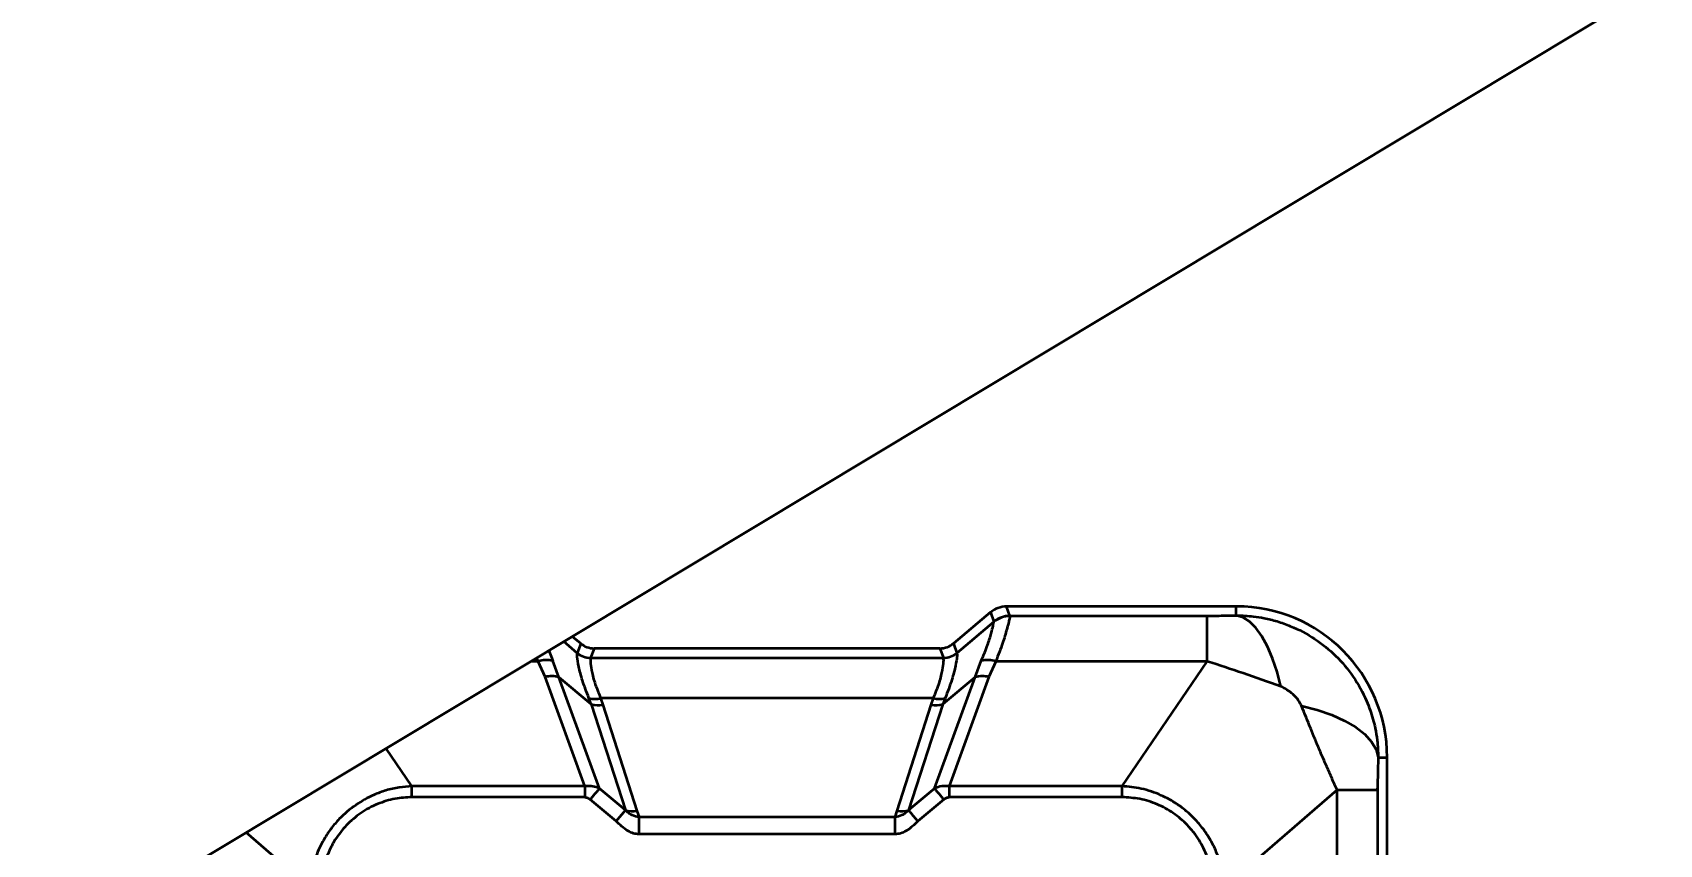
# Model space of a CAD drawing. Header units: millimetres. Extents: x 0 to 420, y 0 to 297.
# Drawn here: x 255.591 to 257.533, y 174.745 to 175.713 of the extents above; entities that cross this region are included whole.
import ezdxf

# ---------------------------------------------------------------- set-up
doc = ezdxf.new("R2010")
doc.units = ezdxf.units.MM
doc.layers.add('尺寸线层', color=150, linetype='Continuous')
doc.styles.add('SLDTEXTSTYLE2', font='TXT', dxfattribs={"width": 0.7})
doc.dimstyles.new('SLDDIMSTYLE0', dxfattribs={"dimtxt": 3.5, "dimasz": 3.302, "dimexe": 0, "dimexo": 0.0625, "dimgap": 0.875, "dimtad": 1, "dimdec": 1, "dimlfac": 100, "dimrnd": 1e-09, "dimzin": 12, "dimdsep": 46, "dimtxsty": 'SLDTEXTSTYLE2', "dimsah": 1, "dimcen": 0.09, "dimadec": 0, "dimazin": 3, "dimtfac": 1, "dimtdec": 3, "dimtofl": 0, "dimtmove": 0, "dimatfit": 3, "dimfxl": 0, "dimfrac": 2, "dimtolj": 1, "dimtzin": 12, "dimarcsym": 0})

# ---------------------------------------------------------------- blocks, each defined once
blk = doc.blocks.new('_D_6')
at = {"layer": '尺寸线层'}
for p, q in [((91.2154, 164.9172), (91.2154, 234.1922)), ((321.3154, 165.1871), (321.3154, 234.1922)), ((321.3154, 233.1922), (91.2154, 233.1922))]:
    blk.add_line(p, q, dxfattribs=at)
for points in [[(91.2154, 233.1922), (94.5174, 232.6842), (94.5174, 233.7002)], [(321.3154, 233.1922), (318.0134, 233.7002), (318.0134, 232.6842)]]:
    blk.add_solid(points, dxfattribs=at)
at = {"layer": '尺寸线层', "insert": (205.1726, 237.704), "char_height": 3.5, "attachment_point": 1, "style": 'SLDTEXTSTYLE2'}
blk.add_mtext('23010', dxfattribs=at)
blk = doc.blocks.new('_D_7')
at = {"layer": '尺寸线层'}
for p, q in [((70.597, 160.4022), (70.597, 246.1922)), ((332.8156, 175.1167), (332.8156, 246.1922)), ((332.8156, 245.1922), (70.597, 245.1922))]:
    blk.add_line(p, q, dxfattribs=at)
for points in [[(70.597, 245.1922), (73.899, 244.6842), (73.899, 245.7002)], [(332.8156, 245.1922), (329.5136, 245.7002), (329.5136, 244.6842)]]:
    blk.add_solid(points, dxfattribs=at)
at = {"layer": '尺寸线层', "insert": (202.8758, 249.704), "char_height": 3.5, "attachment_point": 1, "style": 'SLDTEXTSTYLE2'}
blk.add_mtext('26221.85', dxfattribs=at)

msp = doc.modelspace()

# ---------------------------------------------------------------- linework, layer by layer
at = {"color": 7, "linetype": 'Continuous', "lineweight": 35}
for p, q in [((259.3775, 176.8807), (254.903, 174.1922)), ((256.7345, 175.0216), (256.6903, 174.9844)), ((256.7386, 175.0101), (256.6944, 174.973)), ((256.7345, 175.0216), (256.7386, 175.0104)), ((256.7386, 175.0104), (256.7386, 175.0101)), ((256.7578, 175.0174), (256.7538, 175.0286)), ((257.0279, 175.0286), (256.7538, 175.0286)), ((256.7578, 175.0174), (256.7578, 175.0171)), ((256.7578, 175.0174), (256.9933, 175.0174)), ((256.9933, 174.9631), (256.9933, 175.0174)), ((257.0279, 175.0179), (257.0279, 175.0286)), ((256.2455, 174.9844), (256.2355, 174.9928)), ((256.2073, 174.9759), (256.2121, 174.9639)), ((256.2414, 174.973), (256.2252, 174.9866)), ((256.2413, 174.973), (256.2414, 174.973)), ((256.2455, 174.9844), (256.2414, 174.973)), ((256.2616, 174.9786), (256.2574, 174.9672)), ((256.6742, 174.9786), (256.2616, 174.9786)), ((256.6742, 174.9786), (256.6784, 174.9672)), ((256.6903, 174.9844), (256.6944, 174.973)), ((256.6944, 174.973), (256.6944, 174.973)), ((256.1949, 174.9631), (256.186, 174.9631)), ((256.1949, 174.9631), (256.1932, 174.9675)), ((256.2031, 174.9446), (256.1949, 174.9631)), ((256.2195, 174.9444), (256.2121, 174.9639)), ((256.2574, 174.9671), (256.2574, 174.9672)), ((256.6784, 174.9671), (256.2574, 174.9671)), ((256.6784, 174.9671), (256.6784, 174.9672)), ((256.7162, 174.9444), (256.7236, 174.9639)), ((256.7409, 174.9631), (256.7327, 174.9446)), ((256.9933, 174.9631), (256.7409, 174.9631)), ((256.8917, 174.8142), (256.9933, 174.9631)), ((256.2505, 174.8142), (256.2031, 174.9446)), ((256.2679, 174.8115), (256.2195, 174.9444)), ((256.2195, 174.9444), (256.2582, 174.912)), ((256.6678, 174.8115), (256.7162, 174.9444)), ((256.7162, 174.9444), (256.6775, 174.912)), ((256.7327, 174.9446), (256.6853, 174.8142)), ((256.2582, 174.912), (256.2553, 174.9193)), ((256.2693, 174.919), (256.272, 174.9114)), ((256.6665, 174.919), (256.2693, 174.919)), ((256.6638, 174.9114), (256.6665, 174.919)), ((256.6804, 174.9193), (256.6775, 174.912)), ((256.2582, 174.912), (256.2989, 174.7855)), ((256.272, 174.9114), (256.3126, 174.7849)), ((256.6231, 174.7849), (256.6638, 174.9114)), ((256.6775, 174.912), (256.6369, 174.7855)), ((256.044, 174.8142), (256.0133, 174.8593)), ((257.1972, 174.8486), (257.2079, 174.8486)), ((257.2079, 174.5781), (257.2079, 174.8486)), ((256.044, 174.8011), (256.044, 174.8142)), ((256.2505, 174.8142), (256.044, 174.8142)), ((256.2505, 174.8011), (256.044, 174.8011)), ((256.2879, 174.7724), (256.257, 174.7984)), ((256.2989, 174.7855), (256.2679, 174.8115)), ((256.6678, 174.8115), (256.6369, 174.7855)), ((256.6788, 174.7984), (256.6479, 174.7724)), ((256.8917, 174.8142), (256.6853, 174.8142)), ((256.6853, 174.8142), (256.6853, 174.8011)), ((256.8917, 174.8011), (256.6853, 174.8011)), ((256.8917, 174.8011), (256.8917, 174.8142)), ((257.0137, 174.6936), (257.1482, 174.8097)), ((257.1482, 174.5615), (257.1482, 174.8097)), ((257.1965, 174.8097), (257.1965, 174.5823)), ((256.2879, 174.7724), (256.2989, 174.7855)), ((256.3126, 174.7849), (256.3151, 174.7772)), ((256.3151, 174.7569), (256.3151, 174.7772)), ((256.6206, 174.7772), (256.3151, 174.7772)), ((256.6206, 174.7772), (256.6231, 174.7849)), ((256.6206, 174.7569), (256.6206, 174.7772)), ((255.9221, 174.6936), (255.8463, 174.759)), ((256.6206, 174.7569), (256.3151, 174.7569))]:
    msp.add_line(p, q, dxfattribs=at)
at = {"color": 7, "linetype": 'Continuous', "lineweight": 35, "flags": 128}
for points in [[(257.081, 174.9331), (257.0765, 174.9507), (257.0712, 174.9667), (257.0651, 174.981), (257.0584, 174.9932), (257.0513, 175.0031), (257.0437, 175.0106), (257.0359, 175.0156), (257.0279, 175.0179)], [(257.1056, 174.9102), (257.1245, 174.9053), (257.1418, 174.8993), (257.1572, 174.8923), (257.1704, 174.8846), (257.1812, 174.8762), (257.1894, 174.8673), (257.1947, 174.858), (257.1972, 174.8486)]]:
    msp.add_lwpolyline(points, dxfattribs=at)
at = {"color": 7, "linetype": 'Continuous', "lineweight": 35}
for centre, radius, start, end in [((256.7579, 174.9874), 0.03, 90.0586, 129.9414), ((256.7578, 174.9871), 0.03, 89.859, 129.7499), ((257.0279, 174.8486), 0.18, 360, 90), ((256.2574, 174.9922), 0.025, 230.0357, 269.9067), ((256.2574, 174.9922), 0.025, 230.0586, 269.9414), ((256.6784, 174.9922), 0.025, 270.0933, 309.9643), ((256.6783, 174.9922), 0.025, 270.0586, 309.9414), ((256.205, 174.9317), 0.033, 77.4981, 107.8428), ((256.7308, 174.9317), 0.033, 72.1572, 102.5019), ((256.211, 174.9091), 0.0363, 76.4299, 102.6632), ((256.7248, 174.9091), 0.0363, 77.3368, 103.5701), ((256.2629, 174.9475), 0.0292, 254.9938, 282.6645), ((256.6729, 174.9475), 0.0292, 257.3355, 285.0062), ((256.2663, 174.941), 0.0302, 254.4497, 280.7966), ((256.6695, 174.941), 0.0302, 259.2034, 285.5503), ((256.307, 174.8145), 0.0302, 254.4498, 280.7965), ((256.6288, 174.8145), 0.0302, 259.2033, 285.5504)]:
    msp.add_arc(centre, radius, start, end, dxfattribs=at)
for centre, major_axis, start_param, end_param in [((256.7538, 174.9985), (0.0103, -0.0282), 2.793026, 3.49016), ((256.2616, 175.0036), (0.0086, 0.0235), 2.793026, 3.49016), ((256.6742, 175.0036), (0.0086, -0.0235), 5.934618, 6.631752)]:
    msp.add_ellipse(centre, major_axis=major_axis, ratio=0.998448, start_param=start_param, end_param=end_param, dxfattribs=at)
for points, knots in [([(256.7236, 174.9639), (256.7251, 174.9672), (256.7279, 174.9738), (256.7311, 174.9824), (256.7336, 174.9901), (256.7359, 174.9985), (256.7379, 175.0065), (256.7383, 175.0089), (256.7386, 175.0101)], [0, 0, 0, 0, 0.128995, 0.260465, 0.386664, 0.51504, 0.752772, 1, 1, 1, 1]), ([(256.7578, 175.0171), (256.7577, 175.0162), (256.7573, 175.0145), (256.756, 175.0089), (256.7542, 175.0019), (256.7518, 174.9937), (256.7482, 174.9818), (256.7438, 174.9707), (256.7409, 174.9631)], [0, 0, 0, 0, 0.1663954, 0.3268016, 0.4799251, 0.6101743, 0.735331, 1, 1, 1, 1]), ([(256.9933, 175.0174), (256.996, 175.0175), (257.0027, 175.0175), (257.0143, 175.0177), (257.023, 175.0178), (257.0279, 175.0179)], [0, 0, 0, 0, 0.2265988, 0.561025, 1, 1, 1, 1]), ([(257.0279, 175.0179), (257.0347, 175.0177), (257.0459, 175.0173), (257.0621, 175.0147), (257.0769, 175.011), (257.0975, 175.0037), (257.1218, 174.9909), (257.1472, 174.9703), (257.1683, 174.9453), (257.1808, 174.9226), (257.1877, 174.9052), (257.1911, 174.8943), (257.194, 174.8823), (257.1966, 174.8671), (257.197, 174.8554), (257.1972, 174.8486)], [0, 0, 0, 0, 0.076443, 0.126237, 0.185346, 0.248673, 0.371897, 0.493418, 0.615548, 0.739261, 0.783292, 0.826338, 0.868398, 0.923222, 1, 1, 1, 1]), ([(256.2553, 174.9193), (256.2525, 174.9265), (256.247, 174.9409), (256.2429, 174.9576), (256.2409, 174.9694), (256.2412, 174.9718), (256.2413, 174.973)], [0, 0, 0, 0, 0.247618, 0.49308, 0.751102, 1, 1, 1, 1]), ([(256.6944, 174.973), (256.6946, 174.9718), (256.6949, 174.9695), (256.693, 174.9582), (256.6891, 174.9418), (256.6833, 174.9268), (256.6804, 174.9193)], [0, 0, 0, 0, 0.2474427, 0.4865597, 0.7402703, 1, 1, 1, 1]), ([(256.2574, 174.9671), (256.2572, 174.966), (256.2567, 174.9638), (256.2582, 174.9533), (256.2615, 174.9387), (256.2667, 174.9255), (256.2693, 174.919)], [0, 0, 0, 0, 0.262701, 0.5010045, 0.7506862, 1, 1, 1, 1]), ([(256.6665, 174.919), (256.6691, 174.9255), (256.6743, 174.9387), (256.6776, 174.9533), (256.679, 174.9638), (256.6786, 174.966), (256.6784, 174.9671)], [0, 0, 0, 0, 0.249344, 0.4990448, 0.7372951, 1, 1, 1, 1]), ([(257.081, 174.9331), (257.066, 174.9384), (257.0367, 174.9487), (257.0075, 174.9584), (256.9933, 174.9631)], [0, 0, 0, 0, 0.513929, 1, 1, 1, 1]), ([(257.1056, 174.9102), (257.1044, 174.9125), (257.1018, 174.9175), (257.0958, 174.9239), (257.0888, 174.9295), (257.0835, 174.9319), (257.081, 174.9331)], [0, 0, 0, 0, 0.228464, 0.490672, 0.757738, 1, 1, 1, 1]), ([(257.1482, 174.8097), (257.1462, 174.8142), (257.1421, 174.8233), (257.1365, 174.836), (257.1315, 174.8475), (257.125, 174.8626), (257.1163, 174.8838), (257.1093, 174.9012), (257.1056, 174.9102)], [0, 0, 0, 0, 0.140816, 0.284488, 0.382285, 0.482496, 0.729213, 1, 1, 1, 1]), ([(257.1972, 174.8486), (257.197, 174.8396), (257.1967, 174.8285), (257.1965, 174.8157), (257.1965, 174.8118), (257.1965, 174.8103), (257.1965, 174.8097)], [0, 0, 0, 0, 0.712288, 0.891315, 0.960245, 1, 1, 1, 1]), ([(256.044, 174.8142), (256.039, 174.8139), (256.0286, 174.813), (256.0134, 174.8095), (255.9957, 174.8031), (255.9764, 174.7923), (255.9595, 174.778), (255.9474, 174.7638), (255.9391, 174.7514), (255.9311, 174.7355), (255.9244, 174.7162), (255.9228, 174.7009), (255.9221, 174.6936)], [0, 0, 0, 0, 0.0807277, 0.1668448, 0.2472628, 0.3806547, 0.517772, 0.598864, 0.6777449, 0.7544784, 0.883127, 1, 1, 1, 1]), ([(256.044, 174.8011), (256.0372, 174.8007), (256.0234, 174.7999), (256.0026, 174.7934), (255.9861, 174.7846), (255.9739, 174.7752), (255.9632, 174.7651), (255.9526, 174.7514), (255.9435, 174.7339), (255.9373, 174.7147), (255.9365, 174.701), (255.936, 174.6936)], [0, 0, 0, 0, 0.120461, 0.246403, 0.382818, 0.450919, 0.519058, 0.644752, 0.756806, 0.869265, 1, 1, 1, 1]), ([(256.2679, 174.8115), (256.2654, 174.8125), (256.26, 174.8147), (256.2538, 174.8144), (256.2505, 174.8142)], [0, 0, 0, 0, 0.466493, 1, 1, 1, 1]), ([(256.2505, 174.8142), (256.2505, 174.8122), (256.2505, 174.8083), (256.2505, 174.8035), (256.2505, 174.8011)], [0, 0, 0, 0, 0.506963, 1, 1, 1, 1]), ([(256.2505, 174.8011), (256.251, 174.801), (256.2522, 174.8009), (256.2545, 174.8002), (256.2559, 174.7991), (256.257, 174.7984)], [0, 0, 0, 0, 0.232062, 0.478453, 1, 1, 1, 1]), ([(256.2679, 174.8115), (256.2673, 174.8107), (256.266, 174.8092), (256.2633, 174.806), (256.2602, 174.8023), (256.258, 174.7996), (256.257, 174.7984)], [0, 0, 0, 0, 0.245847, 0.499999, 0.754151, 1, 1, 1, 1]), ([(256.6853, 174.8142), (256.6823, 174.8144), (256.6761, 174.8148), (256.6706, 174.8126), (256.6678, 174.8115)], [0, 0, 0, 0, 0.487848, 1, 1, 1, 1]), ([(256.6788, 174.7984), (256.6777, 174.7996), (256.6755, 174.8023), (256.6725, 174.806), (256.6697, 174.8092), (256.6685, 174.8107), (256.6678, 174.8115)], [0, 0, 0, 0, 0.245849, 0.500001, 0.754152, 1, 1, 1, 1]), ([(256.6788, 174.7984), (256.6798, 174.7991), (256.6813, 174.8002), (256.6836, 174.8009), (256.6847, 174.801), (256.6853, 174.8011)], [0, 0, 0, 0, 0.521782, 0.769325, 1, 1, 1, 1]), ([(257.0137, 174.6936), (257.0131, 174.7002), (257.0117, 174.714), (257.0059, 174.7323), (256.9982, 174.7489), (256.9891, 174.7629), (256.9784, 174.7754), (256.9663, 174.7866), (256.953, 174.796), (256.9356, 174.805), (256.9153, 174.812), (256.8994, 174.8135), (256.8917, 174.8142)], [0, 0, 0, 0, 0.105818, 0.221247, 0.303726, 0.397637, 0.486458, 0.56599, 0.660847, 0.744444, 0.877991, 1, 1, 1, 1]), ([(256.9998, 174.6936), (256.9996, 174.6976), (256.9994, 174.7057), (256.9972, 174.7179), (256.9926, 174.733), (256.9841, 174.7504), (256.9701, 174.7681), (256.9532, 174.7826), (256.9339, 174.7931), (256.9132, 174.7998), (256.8988, 174.8006), (256.8917, 174.8011)], [0, 0, 0, 0, 0.070722, 0.143758, 0.21913, 0.352151, 0.485358, 0.616819, 0.745052, 0.874872, 1, 1, 1, 1]), ([(257.1482, 174.8097), (257.1549, 174.8097), (257.1685, 174.8097), (257.1832, 174.8097), (257.1934, 174.8097), (257.1955, 174.8097), (257.1965, 174.8097)], [0, 0, 0, 0, 0.247804, 0.5, 0.752196, 1, 1, 1, 1]), ([(257.1963, 174.8097), (257.1963, 174.8098), (257.1964, 174.8099), (257.1964, 174.8106), (257.1965, 174.8114), (257.1965, 174.8119)], [0, 0, 0, 0, 0.207126, 0.438229, 1, 1, 1, 1]), ([(256.3151, 174.7772), (256.3124, 174.7778), (256.3081, 174.7788), (256.3026, 174.7818), (256.3002, 174.7842), (256.2989, 174.7855)], [0, 0, 0, 0, 0.4521486, 0.7055371, 1, 1, 1, 1]), ([(256.6369, 174.7855), (256.6356, 174.7842), (256.6332, 174.7818), (256.6277, 174.7788), (256.6234, 174.7778), (256.6206, 174.7772)], [0, 0, 0, 0, 0.294463, 0.547852, 1, 1, 1, 1]), ([(256.6479, 174.7724), (256.6468, 174.7737), (256.6446, 174.7763), (256.6415, 174.78), (256.6388, 174.7832), (256.6375, 174.7847), (256.6369, 174.7855)], [0, 0, 0, 0, 0.245848, 0.5, 0.754152, 1, 1, 1, 1]), ([(256.3151, 174.7569), (256.3129, 174.7571), (256.3082, 174.7575), (256.2984, 174.7623), (256.2923, 174.7682), (256.2879, 174.7724)], [0, 0, 0, 0, 0.209288, 0.438923, 1, 1, 1, 1]), ([(256.6479, 174.7724), (256.6435, 174.7682), (256.6374, 174.7623), (256.6276, 174.7575), (256.6229, 174.7571), (256.6206, 174.7569)], [0, 0, 0, 0, 0.558619, 0.78934, 1, 1, 1, 1])]:
    msp.add_open_spline(points, degree=3, knots=knots, dxfattribs=at)

# ---------------------------------------------------------------- dimensions: what is measured, and where the dimension line sits
at = {"layer": '尺寸线层'}
for base, p1, p2, picture, middle in [((70.597, 245.1922), (332.8156, 175.1167), (70.597, 160.4022), '_D_7', (209.0129, 245.1922)), ((91.2154, 233.1922), (321.3154, 165.1871), (91.2154, 164.9172), '_D_6', (209.0129, 233.1922))]:
    dim = msp.add_linear_dim(base=base, p1=p1, p2=p2, angle=0, dimstyle='SLDDIMSTYLE0', dxfattribs=at)
    dim.commit()
    dim.dimension.update_dxf_attribs({"geometry": picture, "text_midpoint": middle, "dimtype": 160})

doc.saveas('drawing.dxf')
